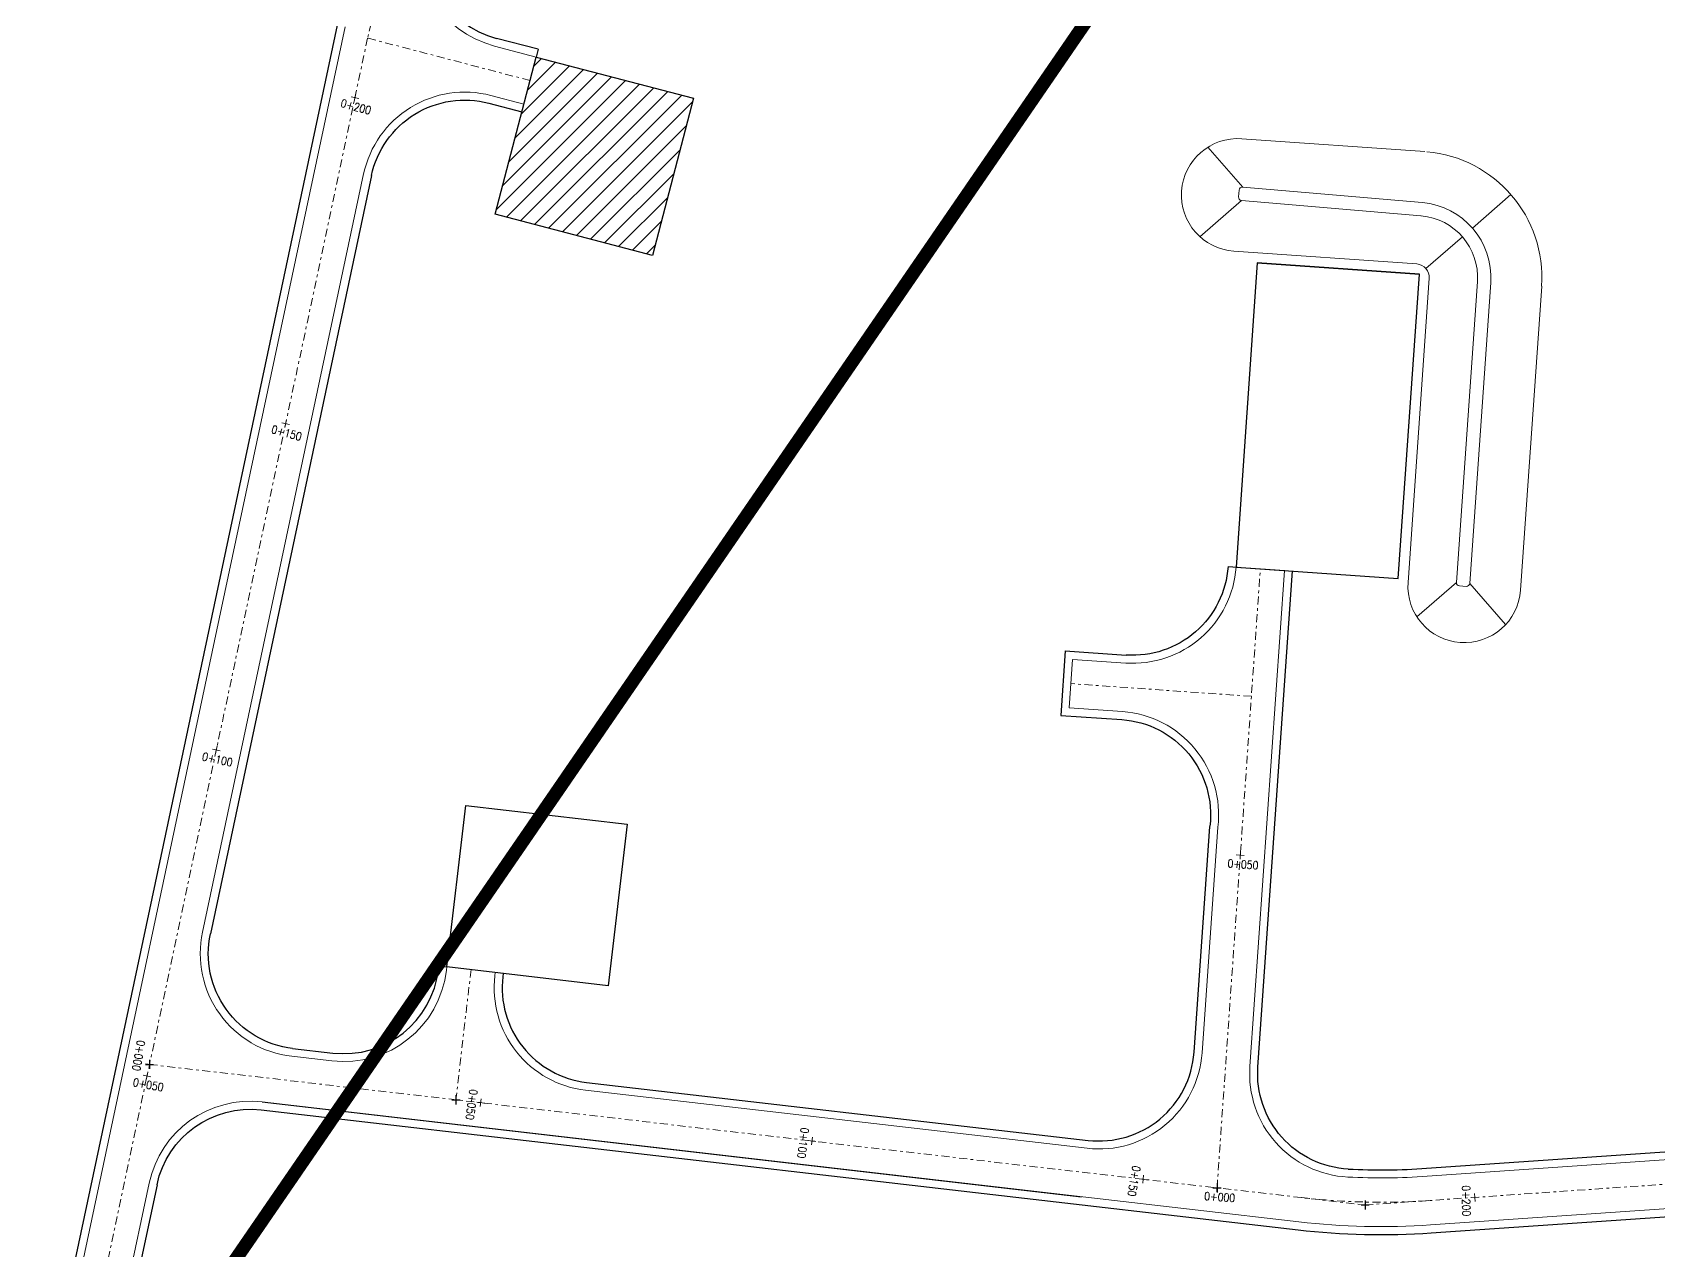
# Model space of a CAD drawing. Header units: metres. Extents: x -703672 to 3951284, y -4124475 to 4104628.
# Drawn here: x 326975.6 to 327219.4, y 4103543.2 to 4103725.8 of the extents above; entities that cross this region are included whole.
import ezdxf

# ---------------------------------------------------------------- set-up
doc = ezdxf.new("R2010")
doc.units = ezdxf.units.M
doc.header["$MEASUREMENT"] = 0
doc.linetypes.add('DGN Style 7', pattern=[2.656765, 1.195544, -0.531353, 0.398515, -0.531353])
for name, color, linetype, lineweight in [('C-ALGN-STAT', 8, 'Continuous', 0), ('C-ANNO-DIMS', 7, 'Continuous', 0), ('C-ANNO-TEXT', 7, 'Continuous', 25), ('C-PADS-OTLN', 9, 'Continuous', 30), ('C-ROAD-CNTR', 8, 'DGN Style 7', 0), ('C-ROAD-CURB', 9, 'Continuous', 0), ('C-ROAD-OTLN', 7, 'Continuous', 0), ('C-SITE-EROS', 252, 'Continuous', 0)]:
    doc.layers.add(name, color=color, linetype=linetype, lineweight=lineweight)
doc.styles.add('DGN', font='ENGINEERING.shx', dxfattribs={"width": 0.85, "height": 1.2})

# ---------------------------------------------------------------- blocks, each defined once
blk = doc.blocks.new('lbl_tic')
at = {"color": 0, "linetype": 'ByBlock', "lineweight": -2}
blk.add_line((0, -0.04165), (0, 0.04165), dxfattribs=at)
blk = doc.blocks.new('*U464')
at = {"layer": 'C-ROAD-CURB', "linetype": 'ByBlock', "lineweight": 25}
for p, q in [((-31, 0), (31, 0)), ((0, 34), (0, -34))]:
    blk.add_line(p, q, dxfattribs=at)

msp = doc.modelspace()

# ---------------------------------------------------------------- hatches: boundary and pattern name
at = {"layer": 'C-ANNO-DIMS', "ltscale": 0.6}
h = msp.add_hatch(dxfattribs=at)
h.set_pattern_fill('ANSI31', color=251, scale=15)
h.set_pattern_definition([(45, (5107.241, -2252.528), (-1.3258252147, 1.3258252147), [])])
h.paths.add_polyline_path([(327074.69079, 4103715.95559), (327051.10471, 4103722.12656), (327044.93373, 4103698.54048), (327068.51981, 4103692.3695)])

# ---------------------------------------------------------------- linework, layer by layer
at = {"layer": 'C-ANNO-TEXT', "color": 1, "lineweight": -2, "ltscale": 0.6, "const_width": 2}
msp.add_lwpolyline([(327467.23862, 4103797.22474), (327156.86484, 4103761.37398), (326979.06616, 4103502.6157), (326871.44995, 4103518.20397), (326865.20791, 4103607.05436), (326922.91556, 4103790.98993), (327072.64587, 4104048.19014), (327277.73208, 4104241.62014), (327549.88207, 4104392.41585)], dxfattribs=at)
at = {"layer": 'C-PADS-OTLN'}
msp.add_line((327159.22687, 4103691.2598), (327183.5478, 4103689.5638), dxfattribs=at)
at = {"layer": 'C-PADS-OTLN', "flags": 128}
for points in [[(327051.10471, 4103722.12656), (327074.69079, 4103715.95559), (327068.51981, 4103692.3695), (327044.93373, 4103698.54048), (327051.10471, 4103722.12656)], [(327183.5478, 4103689.5638), (327159.22687, 4103691.2598), (327156.04635, 4103645.65056), (327180.36729, 4103643.95456), (327183.5478, 4103689.5638)], [(327040.5269, 4103609.91656), (327064.74191, 4103607.08497), (327061.91032, 4103582.86996), (327037.69531, 4103585.70155), (327040.5269, 4103609.91656)]]:
    msp.add_lwpolyline(points, close=True, dxfattribs=at)
at = {"layer": 'C-ROAD-CNTR'}
for p, q in [((327054.76341, 4103846.03382), (327025.81852, 4103724.96949)), ((327025.81852, 4103724.96949), (326982.34453, 4103520.42355)), ((327050.18083, 4103718.59542), (327025.81852, 4103724.96949)), ((327153.19047, 4103552.56401), (327159.68757, 4103645.39756)), ((327158.34904, 4103626.27203), (327131.27498, 4103628.16685)), ((327041.32115, 4103585.28224), (327039.06374, 4103565.76234)), ((326993.1103, 4103571.07668), (327175.4014, 4103549.9954)), ((327175.4014, 4103549.9954), (327373.63024, 4103563.69683))]:
    msp.add_line(p, q, dxfattribs=at)
msp.add_arc((327177.80179, 4103654.05861), 103.65, 263.4032621, 273.9539548, dxfattribs=at)
at = {"layer": 'C-ROAD-CURB', "linetype": 'Continuous', "lineweight": 25}
for p, q in [((327021.26986, 4103726.89702), (326994.79171, 4103602.3168)), ((327051.40845, 4103723.28749), (327045.16518, 4103724.92095)), ((327051.40845, 4103723.28749), (327051.10471, 4103722.12656)), ((327043.99901, 4103715.19956), (327048.95322, 4103713.90336)), ((327026.39189, 4103704.33813), (327002.22978, 4103590.65497)), ((327154.84924, 4103645.73377), (327156.24223, 4103645.63685)), ((327159.31897, 4103570.6623), (327164.52574, 4103645.05896)), ((327130.40869, 4103633.08743), (327129.74687, 4103623.41002)), ((327130.40869, 4103633.08743), (327139.58725, 4103632.45972)), ((327129.74687, 4103623.41002), (327138.92543, 4103622.78232)), ((327149.75121, 4103572.89072), (327152.12088, 4103606.74964)), ((326994.79171, 4103602.3168), (326977.59954, 4103521.42732)), ((327036.50326, 4103585.83941), (327036.44582, 4103585.34272)), ((327036.50326, 4103585.83941), (327037.69531, 4103585.70155)), ((327046.13904, 4103584.72507), (327046.0816, 4103584.22838)), ((327014.57455, 4103573.47674), (327020.5977, 4103572.78019)), ((327058.64413, 4103568.38026), (327133.84331, 4103559.68376)), ((327010.00008, 4103565.44911), (327132.86682, 4103551.24004)), ((327184.61453, 4103555.49378), (327343.77861, 4103566.49508)), ((327009.86222, 4103564.25706), (327165.33725, 4103546.27696)), ((326994.23187, 4103553.02464), (326987.08953, 4103519.41977)), ((327185.28339, 4103545.81686), (327227.30067, 4103548.72107))]:
    msp.add_line(p, q, dxfattribs=at)
for centre, radius, start, end in [((327048.78475, 4103738.75529), 14.3, 166.5434691, 255.3379961), ((327022.24049, 4103586.98551), 14.3, 263.4032621, 353.4032621), ((327060.28692, 4103582.58559), 14.3, 173.4032621, 263.4032621), ((327135.4861, 4103573.88908), 14.3, 263.4032621, 355.9965944), ((327177.80179, 4103654.05861), 98.8, 267.1389622, 273.9539548), ((327177.80179, 4103654.05861), 108.5, 263.4032621, 273.9539548)]:
    msp.add_arc(centre, radius, start, end, dxfattribs=at)
at = {"layer": 'C-ROAD-CURB', "linetype": 'Continuous', "lineweight": 25, "extrusion": (0, 0, -1)}
for centre, start, end in [((-327040.37945, 4103701.36523), 11.9990374, 104.6620039), ((-327140.58363, 4103646.72497), 183.9746075, 273.9890065), ((-327137.92889, 4103608.51708), 93.9895724, 186.8594051), ((-327016.21734, 4103587.68207), 276.5967379, 11.9990374), ((-327173.58408, 4103569.66394), 272.8610378, 4.0034056), ((-327008.21943, 4103550.05174), 11.9990374, 96.5967379)]:
    msp.add_arc(centre, 14.3, start, end, dxfattribs=at)
at = {"layer": 'C-ROAD-OTLN'}
for p, q in [((327022.44047, 4103726.63261), (327003.92788, 4103639.53051)), ((327051.10471, 4103722.12656), (327044.86144, 4103723.76003)), ((327051.10471, 4103722.12656), (327049.25696, 4103715.06428)), ((327044.30275, 4103716.36048), (327049.25696, 4103715.06428)), ((327025.21811, 4103704.5876), (327001.056, 4103590.90445)), ((327156.04635, 4103645.65056), (327163.34849, 4103645.13951)), ((327158.1219, 4103570.74608), (327163.32867, 4103645.14274)), ((327003.92788, 4103639.53051), (326978.77332, 4103521.17785)), ((327131.52402, 4103631.80835), (327131.02595, 4103624.52535)), ((327131.52402, 4103631.80835), (327139.50537, 4103631.26252)), ((327131.02595, 4103624.52535), (327139.0073, 4103623.97952)), ((327150.94828, 4103572.80694), (327153.31795, 4103606.66587)), ((327037.69531, 4103585.70155), (327037.63787, 4103585.20487)), ((327044.94698, 4103584.86293), (327044.88954, 4103584.36624)), ((327014.4367, 4103572.28469), (327020.45984, 4103571.58814)), ((327058.50627, 4103567.18821), (327133.70545, 4103558.49171)), ((327058.50627, 4103567.18821), (327133.70545, 4103558.49171)), ((327010.00008, 4103565.44911), (327132.86682, 4103551.24004)), ((327010.00008, 4103565.44911), (327165.47511, 4103547.46901)), ((327184.69727, 4103554.29663), (327343.86136, 4103565.29794)), ((326993.05809, 4103553.27411), (326985.91574, 4103519.66924)), ((327185.20064, 4103547.01401), (327227.21793, 4103549.91821))]:
    msp.add_line(p, q, dxfattribs=at)
for centre, radius, start, end in [((327048.78475, 4103738.75529), 15.5, 166.5434691, 255.3379961), ((327022.24049, 4103586.98551), 15.5, 263.4032621, 353.4032621), ((327060.28692, 4103582.58559), 15.5, 173.4032621, 263.4032621), ((327135.4861, 4103573.88908), 15.5, 263.4032621, 355.9965944), ((327177.80179, 4103654.05861), 100, 267.1389622, 273.9539548), ((327177.80179, 4103654.05861), 107.3, 263.4032621, 273.9539548)]:
    msp.add_arc(centre, radius, start, end, dxfattribs=at)
at = {"layer": 'C-ROAD-OTLN', "extrusion": (0, 0, -1)}
for centre, start, end in [((-327040.37945, 4103701.36523), 11.9990374, 104.6620039), ((-327140.58363, 4103646.72497), 183.9746075, 273.9890065), ((-327137.92889, 4103608.51708), 93.9895724, 186.8594051), ((-327016.21734, 4103587.68207), 276.5967379, 11.9990374), ((-327173.58408, 4103569.66394), 272.8610378, 4.0034056), ((-327008.21943, 4103550.05174), 11.9990374, 96.5967379)]:
    msp.add_arc(centre, 15.5, start, end, dxfattribs=at)
at = {"layer": 'C-SITE-EROS', "linetype": 'Continuous'}
for p, q in [((327157.04229, 4103702.61011), (327151.82697, 4103708.60733)), ((327184.32972, 4103707.96399), (327156.90348, 4103709.87653)), ((327156.41584, 4103701.15837), (327156.50136, 4103702.15471)), ((327183.93974, 4103700.3014), (327157.04229, 4103702.61011)), ((327191.49561, 4103696.47539), (327197.26462, 4103701.49227)), ((327156.87125, 4103700.61744), (327150.62661, 4103695.18696)), ((327183.7687, 4103698.30873), (327156.87125, 4103700.61744)), ((327184.52341, 4103690.4122), (327189.98622, 4103695.16279)), ((327183.15337, 4103691.09495), (327155.72714, 4103693.00749)), ((327181.82888, 4103643.35143), (327185.0094, 4103688.96067)), ((327189.08612, 4103643.34656), (327192.23186, 4103688.45702)), ((327191.08128, 4103643.20743), (327194.22701, 4103688.31789)), ((327198.69791, 4103642.17508), (327201.87843, 4103687.78432)), ((327189.08612, 4103643.34656), (327183.15359, 4103638.18749)), ((327189.55013, 4103642.81299), (327190.54771, 4103642.74343)), ((327191.08128, 4103643.20743), (327196.46511, 4103637.01645))]:
    msp.add_line(p, q, dxfattribs=at)
for centre, radius, start, end in [((327156.31531, 4103701.44201), 8.455, 86.0109935, 266.0109935), ((327156.91401, 4103701.11561), 0.5, 175.0941004, 265.0941004), ((327190.2634, 4103642.76325), 8.455, 176.0109935, 356.0109935), ((327189.58491, 4103643.31178), 0.5, 176.0109934, 266.0109935)]:
    msp.add_arc(centre, radius, start, end, dxfattribs=at)
at = {"layer": 'C-SITE-EROS', "linetype": 'Continuous', "extrusion": (0, 0, -1)}
for centre, radius, start, end in [((-327183.01422, 4103689.09951), 18.8859, 94.9058996, 183.9890066), ((-327156.99953, 4103702.11195), 0.5, 4.9058996, 94.9058995), ((-327183.01422, 4103689.09951), 11.24, 94.9058996, 183.9890066), ((-327183.01422, 4103689.09951), 9.24, 94.9058996, 183.9890066), ((-327183.01424, 4103689.0998), 2, 93.9890065, 183.9890066), ((-327190.58249, 4103643.24222), 0.5, 183.9890066, 273.9890065)]:
    msp.add_arc(centre, radius, start, end, dxfattribs=at)

# ---------------------------------------------------------------- block references
at = {"layer": 'C-ALGN-STAT', "lineweight": 18}
for p, xscale, yscale, zscale, rotation in [((327023.92358, 4103716.05377), 14.40576230492197, 14.40576230492197, 14.40576230492197, 78.0009626249205), ((327023.92358, 4103716.05377), 14.40576230492196, 14.40576230492196, 14.40576230492196, 78.00090961662504), ((327023.92358, 4103716.05377), 14.40576230492197, 14.40576230492197, 14.40576230492197, 348.0009626249205), ((327023.92358, 4103716.05377), 14.40576230492196, 14.40576230492196, 14.40576230492196, 348.000909616625), ((327013.52882, 4103667.14621), 14.40576230492197, 14.40576230492197, 14.40576230492197, 78.0009626249205), ((327013.52882, 4103667.14621), 14.40576230492196, 14.40576230492196, 14.40576230492196, 78.00090961662504), ((327013.52882, 4103667.14621), 14.40576230492197, 14.40576230492197, 14.40576230492197, 348.0009626249205), ((327013.52882, 4103667.14621), 14.40576230492196, 14.40576230492196, 14.40576230492196, 348.000909616625), ((327003.13406, 4103618.23866), 14.40576230492197, 14.40576230492197, 14.40576230492197, 78.0009626249205), ((327003.13406, 4103618.23866), 14.40576230492196, 14.40576230492196, 14.40576230492196, 78.00090961662504), ((327003.13406, 4103618.23866), 14.40576230492197, 14.40576230492197, 14.40576230492197, 348.0009626249205), ((327003.13406, 4103618.23866), 14.40576230492196, 14.40576230492196, 14.40576230492196, 348.000909616625), ((327156.68148, 4103602.44199), 14.40576230492197, 14.40576230492197, 14.40576230492197, 86.01720168197117), ((327156.68148, 4103602.44199), 14.40576230492196, 14.40576230492196, 14.40576230492196, 86.01714867367569), ((327156.68148, 4103602.44199), 14.40576230492197, 14.40576230492197, 14.40576230492197, 356.0172016819712), ((327156.68148, 4103602.44199), 14.40576230492195, 14.40576230492195, 14.40576230492195, 356.0171486736757), ((326993.1103, 4103571.07668), 14.40576230492196, 14.40576230492196, 14.40576230492196, 263.4032270228437), ((326993.1103, 4103571.07668), 14.40576230492195, 14.40576230492195, 14.40576230492195, 263.4031740145482), ((326992.7393, 4103569.3311), 14.40576230492197, 14.40576230492197, 14.40576230492197, 348.0009626249205), ((326992.73929, 4103569.3311), 14.40576230492196, 14.40576230492196, 14.40576230492196, 348.000909616625), ((326993.1103, 4103571.07668), 14.40576230492196, 14.40576230492196, 14.40576230492196, 353.4032270228437), ((326993.1103, 4103571.07668), 14.40576230492196, 14.40576230492196, 14.40576230492196, 353.4031740145482), ((326992.7393, 4103569.3311), 14.40576230492197, 14.40576230492197, 14.40576230492197, 78.0009626249205), ((326992.7393, 4103569.3311), 14.40576230492196, 14.40576230492196, 14.40576230492196, 78.00090961662504), ((327042.77927, 4103565.33265), 14.40576230492196, 14.40576230492196, 14.40576230492196, 263.4032270228437), ((327042.77927, 4103565.33265), 14.40576230492195, 14.40576230492195, 14.40576230492195, 263.4031740145482), ((327042.77927, 4103565.33265), 14.40576230492196, 14.40576230492196, 14.40576230492196, 353.4032270228437), ((327042.77927, 4103565.33265), 14.40576230492196, 14.40576230492196, 14.40576230492196, 353.4031740145482), ((327092.44823, 4103559.58862), 14.40576230492196, 14.40576230492196, 14.40576230492196, 353.4032270228437), ((327092.44823, 4103559.58862), 14.40576230492196, 14.40576230492196, 14.40576230492196, 353.4031740145482), ((327092.44823, 4103559.58862), 14.40576230492196, 14.40576230492196, 14.40576230492196, 263.4032270228437), ((327092.44823, 4103559.58862), 14.40576230492195, 14.40576230492195, 14.40576230492195, 263.4031740145482), ((327142.11904, 4103553.84438), 14.40576230492197, 14.40576230492197, 14.40576230492197, 263.4033150500993), ((327142.11904, 4103553.84438), 14.40576230492196, 14.40576230492196, 14.40576230492196, 263.4032620418038), ((327142.11904, 4103553.84438), 14.40576230492197, 14.40576230492197, 14.40576230492197, 353.4033150500993), ((327142.11904, 4103553.84438), 14.40576230492196, 14.40576230492196, 14.40576230492196, 353.4032620418038), ((327153.19069, 4103552.56399), 14.40576230492197, 14.40576230492197, 14.40576230492197, 86.01720168197117), ((327153.19069, 4103552.56399), 14.40576230492196, 14.40576230492196, 14.40576230492196, 86.01714867367569), ((327153.19069, 4103552.56399), 14.40576230492197, 14.40576230492197, 14.40576230492197, 356.0172016819712), ((327153.19069, 4103552.56399), 14.40576230492195, 14.40576230492195, 14.40576230492195, 356.0171486736757), ((327191.86, 4103551.133), 14.40576230492197, 14.40576230492197, 14.40576230492197, 273.9540077982457), ((327191.86, 4103551.13301), 14.40576230492196, 14.40576230492196, 14.40576230492196, 273.9539547899503), ((327191.86, 4103551.133), 14.40576230492197, 14.40576230492197, 14.40576230492197, 3.954007798245701), ((327191.86, 4103551.133), 14.40576230492196, 14.40576230492196, 14.40576230492196, 3.953954789950231)]:
    msp.add_blockref('lbl_tic', p, dxfattribs=dict(at, xscale=xscale, yscale=yscale, zscale=zscale, rotation=rotation))
at = {"layer": 'C-ROAD-CURB', "linetype": 'Continuous', "lineweight": 25, "xscale": 0.02, "yscale": 0.02, "zscale": 0.02}
for p in [(326993.1103, 4103571.07666), (327039.06374, 4103565.76232), (327153.19069, 4103552.56398), (327175.4014, 4103549.99538)]:
    msp.add_blockref('*U464', p, dxfattribs=at)

# ---------------------------------------------------------------- texts
at = {"layer": 'C-ALGN-STAT', "lineweight": 25, "char_height": 1.2, "attachment_point": 8, "line_spacing_factor": 0.6, "style": 'DGN'}
for s, insert, rotation in [('\\Fsimplex;\\H1x;\\W0.85;0+200', (327023.90253, 4103714.08539), 344.8361456), ('\\Fsimplex;\\H1x;\\W0.85;0+150', (327013.50777, 4103665.17783), 344.8361456), ('\\Fsimplex;\\H1x;\\W0.85;0+100', (327003.16923, 4103616.21039), 347.9233424), ('\\Fsimplex;\\H1x;\\W0.85;0+050', (327157.04088, 4103600.47021), 355.7409009), ('\\Fsimplex;\\H1x;\\W0.85;0+000', (326990.88209, 4103572.49721), 260.23841), ('\\Fsimplex;\\H1x;\\W0.85;0+050', (326992.81334, 4103567.43031), 349.6790027), ('\\Fsimplex;\\H1x;\\W0.85;0+050', (327040.81623, 4103565.13241), 262.4479438), ('\\Fsimplex;\\H1x;\\W0.85;0+100', (327090.52805, 4103559.36974), 263.2240545), ('\\Fsimplex;\\H1x;\\W0.85;0+150', (327140.15742, 4103553.68001), 260.238498), ('\\Fsimplex;\\H1x;\\W0.85;0+200', (327189.96164, 4103550.61224), 270.7891908), ('\\Fsimplex;\\H1x;\\W0.85;0+000', (327153.55009, 4103550.59222), 355.7409009)]:
    msp.add_mtext(s, dxfattribs=dict(at, insert=insert, rotation=rotation))

doc.saveas('drawing.dxf')
